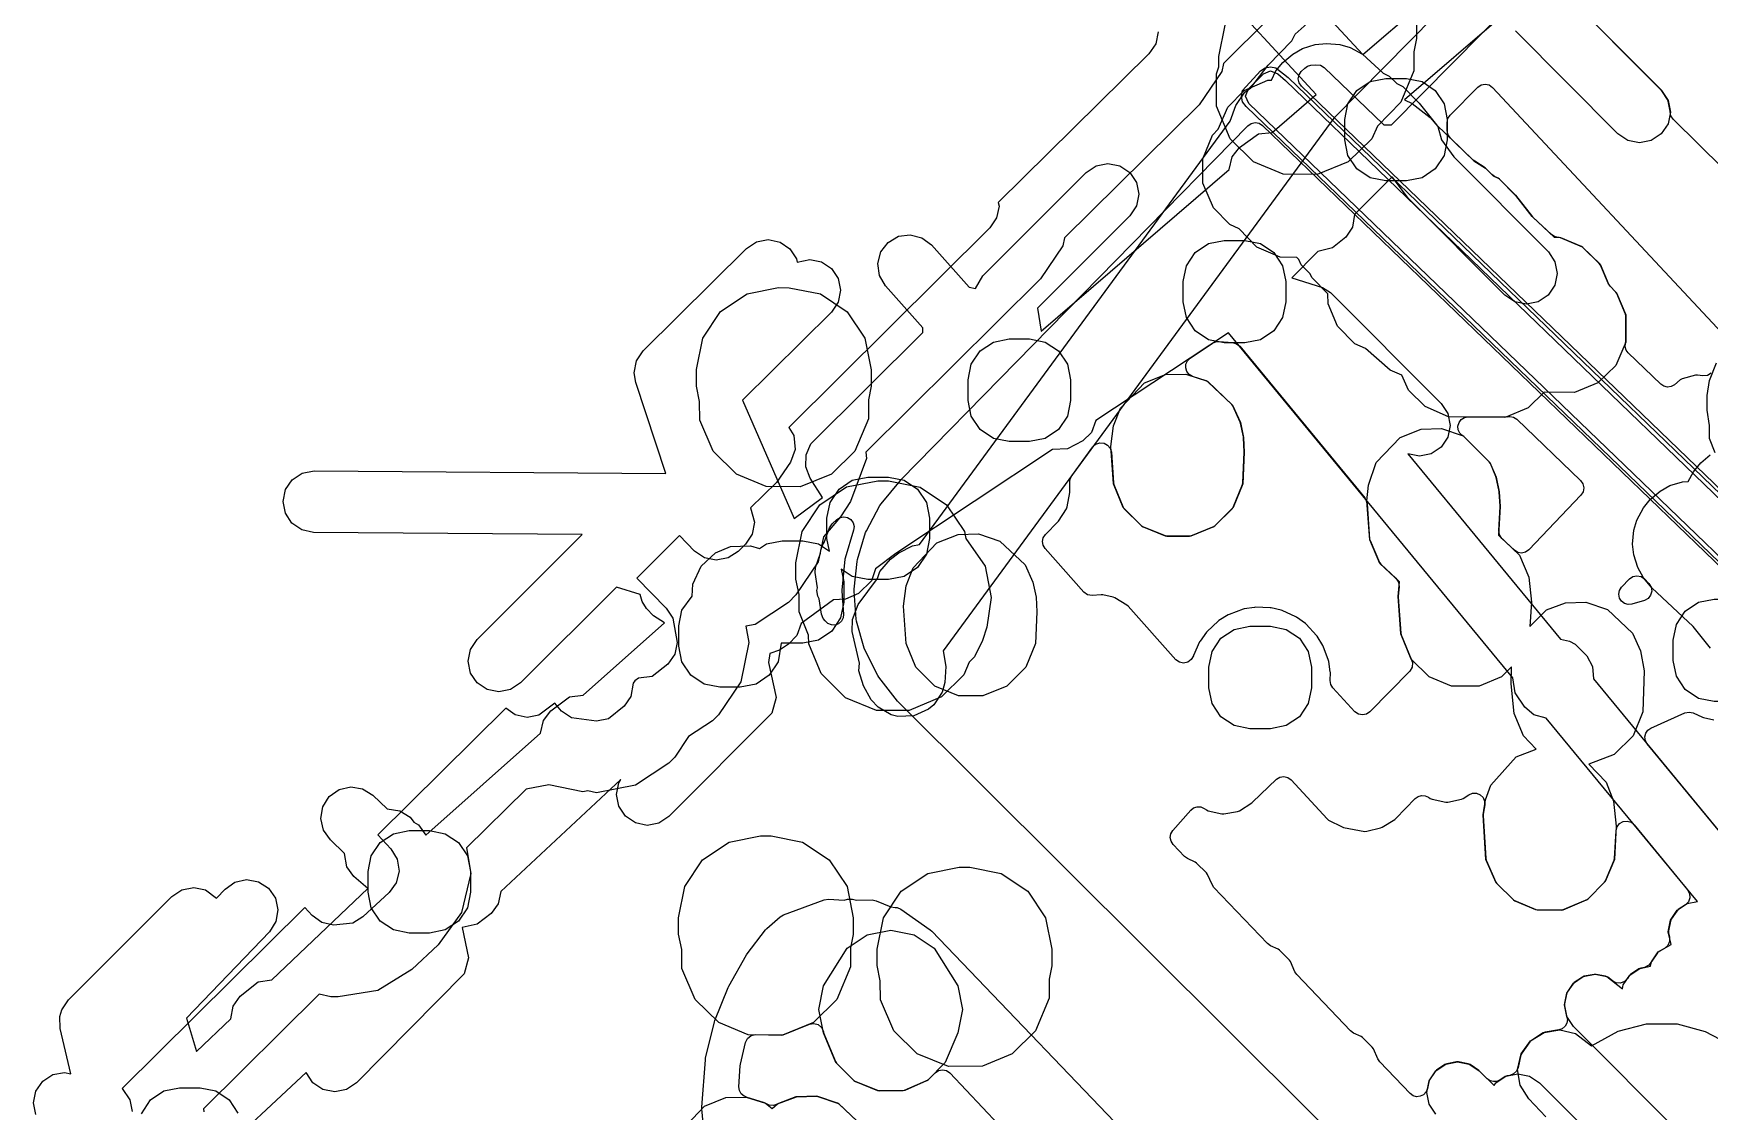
# Model space of a CAD drawing. Header units: metres. Extents: x -2677 to -840, y 169 to 1487.
# Drawn here: x -1735.1 to -1653.4, y 897.2 to 949.8 of the extents above; entities that cross this region are included whole.
import ezdxf

# ---------------------------------------------------------------- set-up
doc = ezdxf.new("R2010")
doc.units = ezdxf.units.M
for name, color, linetype in [('AI_GREENING_ALLOWED_ZONE', 4, 'Continuous'), ('AI_GREENING_EXCLUSIONS', 1, 'Continuous'), ('AI_GREENING_LAWN', 82, 'Continuous')]:
    doc.layers.add(name, color=color, linetype=linetype)

msp = doc.modelspace()

# ---------------------------------------------------------------- linework, layer by layer
at = {"layer": 'AI_GREENING_ALLOWED_ZONE'}
for points in [[(-1652.669, 943.188), (-1655.124, 945.605), (-1655.235, 945.769), (-1655.273, 945.963), (-1655.273, 946), (-1655.367, 946.478), (-1655.404, 946.567), (-1655.687, 946.993), (-1655.718, 947.031), (-1658.871, 950.199)], [(-1653.267, 933.221), (-1653.455, 933.109), (-1653.674, 933.088), (-1653.946, 933.123), (-1654.042, 933.116), (-1654.695, 932.938), (-1654.789, 932.889), (-1655.064, 932.657), (-1655.223, 932.567), (-1655.403, 932.54), (-1655.581, 932.58), (-1655.733, 932.68), (-1657.317, 934.207), (-1657.317, 934.207), (-1657.416, 934.341), (-1657.466, 934.501), (-1657.46, 934.668), (-1657.436, 934.781), (-1657.436, 936.008), (-1657.456, 936.104), (-1657.872, 937.099), (-1657.921, 937.174), (-1658.198, 937.465), (-1658.295, 937.611), (-1658.676, 938.492), (-1658.73, 938.57), (-1659.529, 939.352), (-1659.607, 939.404), (-1660.606, 939.822), (-1660.69, 939.841), (-1660.753, 939.844), (-1660.924, 939.883), (-1661.071, 939.979), (-1661.957, 940.812), (-1662.007, 940.867), (-1662.809, 941.885), (-1662.829, 941.907), (-1663.599, 942.677), (-1663.666, 942.725), (-1663.837, 942.809), (-1663.97, 942.904), (-1664.264, 943.198), (-1664.307, 943.232), (-1664.812, 943.554), (-1664.889, 943.615), (-1665.996, 944.677), (-1666.108, 944.839), (-1666.15, 945.032), (-1666.155, 945.442), (-1666.119, 945.636), (-1666.011, 945.8), (-1664.657, 947.169), (-1664.491, 947.281), (-1664.295, 947.318), (-1664.099, 947.275), (-1663.936, 947.159), (-1652.505, 934.933)], [(-1652.939, 910.942), (-1656.395, 915.133), (-1656.483, 915.293), (-1656.508, 915.474), (-1656.467, 915.652), (-1656.363, 915.803), (-1656.213, 915.907), (-1654.554, 916.648), (-1654.349, 916.692), (-1654.144, 916.647), (-1653.689, 916.441), (-1653.642, 916.426), (-1653.148, 916.311)], [(-1694.667, 896.478), (-1695.816, 897.565), (-1695.907, 897.62), (-1696.864, 897.941), (-1696.949, 897.954), (-1697.858, 897.929), (-1697.939, 897.914), (-1698.789, 897.594), (-1698.84, 897.563), (-1699.031, 897.496), (-1699.232, 897.511), (-1699.335, 897.564), (-1699.339, 897.556), (-1699.462, 897.622), (-1700.366, 897.908), (-1700.363, 897.915), (-1700.463, 897.949), (-1700.605, 898.069), (-1700.693, 898.233), (-1700.716, 898.417), (-1700.65, 899.434), (-1700.638, 899.513), (-1700.396, 900.57), (-1700.297, 900.773), (-1700.119, 900.912), (-1699.898, 900.958), (-1698.646, 900.931), (-1698.547, 900.949), (-1697.272, 901.469), (-1697.057, 901.505), (-1696.847, 901.446), (-1696.682, 901.303), (-1696.593, 901.103), (-1696.585, 901.064), (-1696.571, 901.017), (-1696.006, 899.649), (-1695.952, 899.568), (-1695.106, 898.722), (-1695.023, 898.667), (-1693.955, 898.236), (-1693.859, 898.218), (-1692.693, 898.232), (-1692.598, 898.253), (-1691.541, 898.71), (-1691.462, 898.764), (-1691.14, 899.094), (-1690.975, 899.206), (-1690.779, 899.245), (-1690.583, 899.203), (-1690.419, 899.088), (-1685.634, 894.022)]]:
    msp.add_lwpolyline(points, dxfattribs=at)
for points in [[(-1684.573, 927.906), (-1684.55, 928.067), (-1684.476, 928.213), (-1683.441, 929.623), (-1683.291, 929.758), (-1683.1, 929.823), (-1682.899, 929.807), (-1682.721, 929.713), (-1682.594, 929.557), (-1682.539, 929.362), (-1682.433, 927.865), (-1682.416, 927.79), (-1681.98, 926.708), (-1681.925, 926.626), (-1681.074, 925.775), (-1680.992, 925.72), (-1679.918, 925.287), (-1679.826, 925.269), (-1678.734, 925.269), (-1678.642, 925.287), (-1677.568, 925.72), (-1677.486, 925.775), (-1676.635, 926.626), (-1676.58, 926.708), (-1676.145, 927.788), (-1676.127, 927.868), (-1676.053, 929.358), (-1676.053, 929.384), (-1676.09, 930.068), (-1676.095, 930.107), (-1676.241, 930.782), (-1676.257, 930.831), (-1676.611, 931.619), (-1676.667, 931.697), (-1677.816, 932.784), (-1677.907, 932.839), (-1678.577, 933.064), (-1678.739, 933.154), (-1678.856, 933.296), (-1678.914, 933.472), (-1678.904, 933.657), (-1678.827, 933.825), (-1678.695, 933.954), (-1677.601, 934.68), (-1677.45, 934.748), (-1677.284, 934.762), (-1676.624, 934.708), (-1676.433, 934.653), (-1676.279, 934.528), (-1670.179, 927.132), (-1670.101, 927), (-1670.066, 926.851), (-1669.938, 925.13), (-1669.919, 925.05), (-1669.458, 923.986), (-1669.399, 923.903), (-1668.656, 923.216), (-1668.528, 923.026), (-1668.498, 922.799), (-1668.545, 922.34), (-1668.546, 922.297), (-1668.422, 920.541), (-1668.403, 920.463), (-1667.904, 919.268), (-1667.905, 919.268), (-1667.842, 919.104), (-1667.862, 918.878), (-1667.98, 918.684), (-1669.929, 916.696), (-1670.096, 916.583), (-1670.293, 916.546), (-1670.489, 916.589), (-1670.653, 916.706), (-1671.734, 917.872), (-1671.836, 918.038), (-1671.867, 918.23), (-1671.854, 918.611), (-1671.856, 918.659), (-1671.935, 919.16), (-1671.948, 919.207), (-1672.202, 919.895), (-1672.223, 919.939), (-1672.498, 920.388), (-1672.528, 920.427), (-1673.034, 920.97), (-1673.071, 921.003), (-1673.499, 921.31), (-1673.541, 921.334), (-1674.209, 921.637), (-1674.256, 921.653), (-1674.75, 921.767), (-1674.797, 921.773), (-1675.513, 921.799), (-1675.561, 921.796), (-1676.062, 921.717), (-1676.109, 921.705), (-1676.797, 921.451), (-1676.841, 921.43), (-1677.29, 921.154), (-1677.329, 921.124), (-1677.872, 920.619), (-1677.905, 920.582), (-1678.212, 920.154), (-1678.236, 920.112), (-1678.535, 919.453), (-1678.54, 919.435), (-1678.64, 919.25), (-1678.809, 919.123), (-1679.015, 919.076), (-1679.221, 919.119), (-1679.392, 919.243), (-1681.724, 921.849), (-1681.779, 921.895), (-1682.375, 922.263), (-1682.455, 922.294), (-1682.962, 922.401), (-1683.03, 922.406), (-1683.476, 922.375), (-1683.699, 922.411), (-1683.883, 922.541), (-1685.774, 924.662), (-1685.87, 924.822), (-1685.9, 925.007), (-1685.861, 925.19), (-1685.757, 925.345), (-1685.151, 925.962), (-1685.12, 926.001), (-1684.729, 926.603), (-1684.693, 926.695), (-1684.566, 927.402), (-1684.562, 927.451), (-1684.573, 927.906)], [(-1665.394, 930.161), (-1665.53, 930.285), (-1665.612, 930.45), (-1665.628, 930.634), (-1665.577, 930.811), (-1665.466, 930.957), (-1665.308, 931.053), (-1665.127, 931.086), (-1663.344, 931.072), (-1663.197, 931.101), (-1663.195, 931.092), (-1663.102, 931.111), (-1662.913, 931.076), (-1662.751, 930.971), (-1659.645, 927.979), (-1659.534, 927.819), (-1659.492, 927.63), (-1659.526, 927.438), (-1659.63, 927.274), (-1662.171, 924.6), (-1662.33, 924.488), (-1662.52, 924.445), (-1662.712, 924.477), (-1662.877, 924.581), (-1663.482, 925.153), (-1663.603, 925.332), (-1663.638, 925.544), (-1663.574, 926.701), (-1663.574, 926.729), (-1663.611, 927.412), (-1663.616, 927.451), (-1663.762, 928.128), (-1663.776, 928.173), (-1664.048, 928.816), (-1664.101, 928.895), (-1665.336, 930.125), (-1665.394, 930.161)], [(-1657.138, 921.95), (-1657.323, 921.932), (-1657.502, 921.982), (-1657.651, 922.094), (-1657.748, 922.252), (-1657.78, 922.435), (-1657.744, 922.617), (-1657.644, 922.774), (-1657.255, 923.184), (-1657.089, 923.3), (-1656.892, 923.34), (-1656.694, 923.3), (-1656.529, 923.184), (-1656.31, 922.954), (-1656.204, 922.781), (-1656.174, 922.581), (-1656.227, 922.385), (-1656.353, 922.226), (-1656.531, 922.13), (-1657.138, 921.95)], [(-1679.529, 910.236), (-1679.629, 910.39), (-1679.667, 910.57), (-1679.636, 910.752), (-1679.543, 910.91), (-1678.669, 911.907), (-1678.527, 912.02), (-1678.353, 912.074), (-1678.172, 912.063), (-1678.007, 911.988), (-1677.9, 911.913), (-1677.812, 911.874), (-1677.146, 911.727), (-1677.049, 911.725), (-1676.378, 911.844), (-1676.288, 911.879), (-1675.692, 912.259), (-1675.654, 912.289), (-1674.486, 913.408), (-1674.319, 913.513), (-1674.124, 913.546), (-1673.932, 913.501), (-1673.772, 913.385), (-1672.015, 911.474), (-1671.945, 911.421), (-1671.283, 911.083), (-1671.215, 911.06), (-1670.175, 910.869), (-1670.071, 910.873), (-1669.403, 911.038), (-1669.332, 911.069), (-1668.713, 911.454), (-1668.666, 911.491), (-1667.708, 912.469), (-1667.568, 912.569), (-1667.402, 912.616), (-1667.23, 912.604), (-1667.072, 912.534), (-1666.979, 912.471), (-1666.89, 912.434), (-1666.221, 912.301), (-1666.124, 912.3), (-1665.455, 912.433), (-1665.366, 912.47), (-1665.09, 912.654), (-1664.912, 912.728), (-1664.721, 912.729), (-1664.542, 912.658), (-1664.404, 912.526), (-1664.325, 912.35), (-1664.319, 912.159), (-1664.392, 911.703), (-1664.394, 911.648), (-1664.267, 909.548), (-1664.247, 909.465), (-1663.785, 908.399), (-1663.731, 908.32), (-1662.923, 907.532), (-1662.845, 907.481), (-1661.85, 907.064), (-1661.757, 907.045), (-1660.588, 907.03), (-1660.489, 907.049), (-1659.351, 907.525), (-1659.269, 907.58), (-1658.482, 908.387), (-1658.431, 908.465), (-1658.012, 909.465), (-1657.993, 909.547), (-1657.915, 910.899), (-1657.865, 911.091), (-1657.744, 911.248), (-1657.572, 911.346), (-1657.375, 911.369), (-1657.184, 911.313), (-1657.03, 911.189), (-1654.421, 908.024), (-1654.325, 907.84), (-1654.312, 907.633), (-1654.384, 907.439), (-1654.529, 907.291), (-1654.885, 907.053), (-1654.953, 906.984), (-1655.223, 906.58), (-1655.26, 906.49), (-1655.354, 906.017), (-1655.353, 905.913), (-1655.306, 905.712), (-1655.303, 905.498), (-1655.39, 905.303), (-1655.55, 905.161), (-1655.81, 905.017), (-1655.896, 904.938), (-1656.161, 904.542), (-1656.164, 904.533), (-1656.309, 904.338), (-1656.529, 904.234), (-1656.709, 904.198), (-1656.799, 904.161), (-1657.203, 903.891), (-1657.272, 903.822), (-1657.361, 903.689), (-1657.507, 903.545), (-1657.698, 903.473), (-1657.903, 903.483), (-1658.086, 903.574), (-1658.317, 903.755), (-1658.421, 903.803), (-1658.889, 903.896), (-1658.985, 903.896), (-1659.463, 903.801), (-1659.552, 903.764), (-1659.957, 903.494), (-1660.025, 903.425), (-1660.295, 903.021), (-1660.332, 902.931), (-1660.427, 902.454), (-1660.427, 902.357), (-1660.332, 901.88), (-1660.328, 901.869), (-1660.29, 901.694), (-1660.316, 901.517), (-1660.403, 901.361), (-1660.539, 901.245), (-1660.707, 901.185), (-1661.378, 901.073), (-1661.468, 901.039), (-1662.046, 900.677), (-1662.117, 900.611), (-1662.513, 900.056), (-1662.553, 899.968), (-1662.696, 899.35), (-1662.775, 899.174), (-1662.915, 899.041), (-1663.094, 898.97), (-1663.234, 898.945), (-1663.328, 898.907), (-1663.572, 898.745), (-1663.728, 898.675), (-1663.899, 898.663), (-1664.063, 898.708), (-1664.203, 898.807), (-1664.574, 899.178), (-1664.612, 899.209), (-1665.037, 899.493), (-1665.126, 899.53), (-1665.604, 899.625), (-1665.7, 899.625), (-1666.178, 899.53), (-1666.267, 899.493), (-1666.672, 899.222), (-1666.74, 899.154), (-1667.011, 898.749), (-1667.047, 898.66), (-1667.113, 898.329), (-1667.18, 898.161), (-1667.303, 898.027), (-1667.465, 897.946), (-1667.645, 897.928), (-1667.82, 897.975), (-1667.966, 898.082), (-1669.44, 899.631), (-1669.534, 899.77), (-1669.757, 900.265), (-1669.807, 900.338), (-1670.284, 900.815), (-1670.356, 900.865), (-1670.726, 901.034), (-1670.879, 901.144), (-1673.487, 903.885), (-1673.581, 904.024), (-1673.804, 904.519), (-1673.854, 904.592), (-1674.331, 905.069), (-1674.403, 905.119), (-1674.773, 905.288), (-1674.926, 905.398), (-1677.534, 908.139), (-1677.628, 908.278), (-1677.851, 908.773), (-1677.901, 908.846), (-1678.378, 909.323), (-1678.45, 909.373), (-1678.82, 909.542), (-1678.973, 909.652), (-1679.529, 910.236)]]:
    msp.add_lwpolyline(points, close=True, dxfattribs=at)
at = {"layer": 'AI_GREENING_EXCLUSIONS'}
for points in [[(-1654.455, 963.112), (-1671.678, 945.652), (-1690.744, 919.672), (-1690.617, 918.908), (-1690.658, 918.128), (-1690.794, 917.663), (-1691.209, 917.046), (-1691.465, 916.827), (-1692.176, 916.505), (-1692.956, 916.478), (-1693.281, 916.56), (-1693.927, 916.928), (-1694.256, 917.285), (-1694.639, 917.962), (-1694.866, 918.708), (-1694.831, 919.071), (-1695.184, 920.618), (-1695.176, 921.21), (-1694.901, 921.94), (-1693.949, 923.206), (-1693.834, 923.55), (-1693.321, 924.139), (-1692.911, 924.457), (-1692.249, 924.794), (-1691.903, 924.854), (-1676.743, 945.51), (-1676.462, 946.276), (-1676.031, 946.927), (-1675.729, 947.13), (-1674.883, 948.241), (-1673.732, 949.427), (-1673.573, 949.753), (-1672.989, 950.27)], [(-1654.455, 963.112), (-1671.678, 945.652), (-1690.744, 919.672), (-1690.617, 918.908), (-1690.658, 918.128), (-1690.794, 917.663), (-1691.209, 917.046), (-1691.465, 916.827), (-1692.176, 916.505), (-1692.956, 916.478), (-1693.281, 916.56), (-1693.927, 916.928), (-1694.256, 917.285), (-1694.639, 917.962), (-1694.866, 918.708), (-1694.831, 919.071), (-1695.184, 920.618), (-1695.176, 921.21), (-1694.901, 921.94), (-1693.949, 923.206), (-1693.834, 923.55), (-1693.321, 924.139), (-1692.911, 924.457), (-1692.249, 924.794), (-1691.903, 924.854), (-1676.743, 945.51), (-1676.462, 946.276), (-1676.031, 946.927), (-1675.729, 947.13), (-1674.883, 948.241), (-1673.732, 949.427), (-1673.573, 949.753), (-1672.989, 950.27)], [(-1673.88, 952.669), (-1670.271, 948.759), (-1664.646, 953.59)], [(-1660.494, 951.829), (-1655.701, 947.013), (-1655.376, 946.526), (-1655.264, 945.952), (-1655.379, 945.378), (-1655.705, 944.892), (-1656.193, 944.568), (-1656.767, 944.455), (-1657.341, 944.571), (-1657.827, 944.897), (-1662.826, 949.92)], [(-1735.025, 897.055), (-1735.133, 897.63), (-1735.014, 898.203), (-1734.684, 898.686), (-1734.194, 899.007), (-1733.619, 899.116), (-1733.311, 899.051), (-1733.825, 901.249), (-1733.844, 901.834), (-1733.75, 902.165), (-1733.425, 902.651), (-1728.378, 907.698), (-1727.892, 908.023), (-1727.318, 908.137), (-1726.744, 908.023), (-1726.204, 907.618), (-1725.786, 908.053), (-1725.306, 908.388), (-1724.734, 908.514), (-1724.158, 908.411), (-1723.665, 908.096), (-1723.33, 907.616), (-1723.204, 907.044), (-1723.307, 906.468), (-1723.622, 905.975), (-1727.664, 901.765), (-1727.186, 900.129), (-1725.511, 901.723), (-1725.392, 902.347), (-1725.055, 902.825), (-1724.167, 903.535), (-1723.502, 903.635), (-1718.825, 908.085), (-1719.501, 908.669), (-1719.839, 909.146), (-1719.956, 909.796), (-1720.645, 910.449), (-1720.983, 910.927), (-1721.113, 911.497), (-1721.015, 912.074), (-1720.703, 912.57), (-1720.225, 912.908), (-1719.655, 913.038), (-1719.078, 912.939), (-1718.583, 912.628), (-1717.882, 911.965), (-1717.253, 911.878), (-1716.758, 911.567), (-1716.581, 911.317), (-1716.354, 911.184), (-1715.995, 910.692), (-1710.393, 915.665), (-1710.252, 916.285), (-1709.899, 916.751), (-1708.987, 917.43), (-1708.319, 917.506), (-1704.338, 921.04), (-1704.889, 921.381), (-1705.229, 921.741), (-1705.439, 922.086), (-1705.532, 922.418), (-1706.692, 922.781), (-1711.367, 918.107), (-1711.853, 917.782), (-1712.427, 917.668), (-1713.001, 917.782), (-1713.488, 918.107), (-1713.813, 918.594), (-1713.927, 919.168), (-1713.813, 919.742), (-1713.488, 920.228), (-1708.361, 925.355), (-1721.467, 925.453), (-1722.04, 925.572), (-1722.524, 925.901), (-1722.846, 926.39), (-1722.956, 926.965), (-1722.837, 927.538), (-1722.509, 928.022), (-1722.019, 928.343), (-1721.445, 928.453), (-1704.283, 928.325), (-1705.75, 932.766), (-1705.825, 933.243), (-1705.709, 933.816), (-1705.381, 934.302), (-1700.343, 939.296), (-1699.855, 939.619), (-1699.281, 939.731), (-1698.707, 939.614), (-1698.222, 939.287), (-1697.899, 938.799), (-1697.866, 938.628), (-1697.251, 938.766), (-1696.678, 938.65), (-1696.193, 938.322), (-1695.87, 937.834), (-1695.758, 937.26), (-1695.875, 936.686), (-1696.202, 936.201), (-1700.536, 931.905), (-1698.024, 926.132), (-1696.642, 927.153), (-1697.24, 928.098), (-1697.451, 928.645), (-1697.436, 929.23), (-1697.199, 929.765), (-1691.739, 935.209), (-1691.738, 935.428), (-1693.56, 937.481), (-1693.856, 937.986), (-1693.936, 938.566), (-1693.788, 939.132), (-1693.435, 939.598), (-1692.929, 939.894), (-1692.35, 939.974), (-1691.783, 939.826), (-1691.317, 939.473), (-1689.485, 937.409), (-1689.167, 937.347), (-1688.812, 937.963), (-1683.766, 943.01), (-1683.279, 943.335), (-1682.705, 943.449), (-1682.131, 943.335), (-1681.645, 943.01), (-1681.32, 942.523), (-1681.205, 941.949), (-1681.32, 941.375), (-1681.645, 940.888), (-1686.15, 936.383), (-1685.973, 935.274), (-1676.799, 943.153), (-1676.648, 943.77), (-1676.287, 944.23), (-1675.364, 944.894), (-1674.695, 944.96), (-1672.548, 946.804), (-1676.1, 950.651)], [(-1674.861, 950.523), (-1677.07, 948.329), (-1677.152, 947.929), (-1678.248, 946.311), (-1684.833, 939.814), (-1684.912, 939.43), (-1686, 937.819), (-1694.526, 929.367), (-1694.496, 929.059), (-1695.272, 926.955), (-1695.756, 926.216), (-1696.589, 925.237), (-1696.839, 924.013), (-1697.93, 922.399), (-1698.293, 922.04), (-1699.915, 920.967), (-1700.374, 920.878), (-1700.232, 920.075), (-1700.621, 918.163), (-1701.711, 916.546), (-1701.996, 916.264), (-1703.166, 915.49), (-1703.844, 914.484), (-1704.128, 914.202), (-1705.755, 913.125), (-1707.67, 912.753), (-1708.09, 912.839), (-1708.337, 912.792), (-1709.982, 913.133), (-1711.102, 912.936), (-1714.002, 910.061), (-1713.799, 908.809), (-1714.249, 906.911), (-1715.391, 905.329), (-1716.678, 904.132), (-1718.338, 903.107), (-1720.264, 902.796), (-1720.618, 902.798), (-1721.192, 902.934), (-1726.843, 897.331), (-1726.815, 897.185)], [(-1667.657, 950.356), (-1667.657, 949.55), (-1667.788, 948.891), (-1667.788, 947.966), (-1668.408, 946.444), (-1669.562, 945.264), (-1669.834, 944.651), (-1670.978, 943.528), (-1672.5, 942.908), (-1674.161, 942.924), (-1675.606, 943.528), (-1676.75, 944.651), (-1677.413, 946.237), (-1677.413, 947.821), (-1677.289, 948.157), (-1677.289, 948.67), (-1676.985, 950.201)], [(-1663.309, 950.784), (-1668.235, 946.554), (-1667.865, 946.376), (-1666.983, 945.691), (-1666.604, 945.245), (-1666.432, 944.602), (-1665.832, 943.778), (-1661.218, 939.143), (-1660.894, 938.656), (-1660.782, 938.082), (-1660.897, 937.508), (-1661.223, 937.022), (-1661.711, 936.698), (-1662.285, 936.585), (-1662.859, 936.701), (-1663.345, 937.027), (-1668.039, 941.743), (-1668.832, 942.802), (-1670.67, 940.955), (-1670.776, 940.347), (-1671.1, 939.859), (-1671.757, 939.325), (-1672.469, 939.147), (-1673.732, 937.877), (-1672.236, 937.396), (-1671.847, 937.159), (-1666.44, 931.736), (-1666.116, 931.249), (-1666.004, 930.674), (-1666.119, 930.101), (-1666.445, 929.615), (-1666.933, 929.291), (-1667.507, 929.178), (-1668.072, 929.291), (-1660.617, 920.252), (-1660.192, 920.152), (-1659.903, 919.993), (-1659.343, 919.432), (-1659.066, 918.917), (-1659.014, 918.309), (-1644.921, 901.221)], [(-1680.26, 949.862), (-1680.378, 949.288), (-1680.706, 948.802), (-1688.056, 941.55), (-1688.02, 941.359), (-1688.138, 940.788), (-1688.464, 940.305), (-1698.28, 930.574), (-1698.033, 930.173), (-1697.967, 929.503), (-1698.2, 928.872), (-1698.887, 927.885), (-1700.145, 926.648), (-1699.948, 925.944), (-1700.065, 925.37), (-1700.393, 924.886), (-1700.754, 924.528), (-1701.241, 924.207), (-1701.817, 924.095), (-1702.391, 924.212), (-1702.874, 924.539), (-1703.606, 925.295), (-1705.7, 923.218), (-1704.264, 921.758), (-1703.943, 921.269), (-1703.732, 920.09), (-1703.848, 919.517), (-1704.176, 919.032), (-1704.948, 918.427), (-1705.618, 918.335), (-1705.792, 918.22), (-1705.877, 918.095), (-1705.981, 917.455), (-1706.308, 916.97), (-1707.08, 916.365), (-1707.655, 916.253), (-1708.881, 916.41), (-1709.365, 916.74), (-1709.696, 917.12), (-1710.476, 916.531), (-1711.053, 916.43), (-1711.624, 916.557), (-1712.091, 916.884), (-1718.334, 910.695), (-1717.698, 910.012), (-1717.39, 909.514), (-1717.297, 908.936), (-1717.432, 908.366), (-1717.774, 907.892), (-1719.061, 906.694), (-1719.56, 906.387), (-1720.491, 906.295), (-1721.061, 906.43), (-1721.535, 906.773), (-1721.898, 907.162), (-1730.812, 898.326), (-1730.427, 897.775), (-1730.315, 897.2)], [(-1631.096, 903.033), (-1675.968, 946.219), (-1676.134, 946.447), (-1676.197, 946.722), (-1676.146, 946.999), (-1675.26, 947.96), (-1675.036, 948.109), (-1674.772, 948.163), (-1674.507, 948.114), (-1673.909, 947.638), (-1628.96, 904.33)], [(-1654.746, 896.094), (-1659.998, 901.345), (-1660.323, 901.832), (-1660.437, 902.406), (-1660.323, 902.98), (-1659.998, 903.466), (-1659.511, 903.792), (-1658.937, 903.906), (-1658.363, 903.792), (-1657.606, 903.196), (-1657.57, 903.377), (-1657.244, 903.863), (-1656.758, 904.188), (-1656.229, 904.293), (-1656.188, 904.501), (-1655.863, 904.988), (-1655.22, 905.344), (-1655.365, 905.965), (-1655.251, 906.539), (-1654.926, 907.025), (-1654.439, 907.351), (-1653.946, 907.449), (-1661.323, 916.393), (-1661.918, 916.558), (-1662.371, 916.929), (-1662.838, 917.635), (-1662.946, 918.361), (-1676.828, 935.193), (-1683.291, 930.903), (-1683.517, 930.329), (-1683.932, 929.916), (-1684.682, 929.524), (-1685.416, 929.492), (-1693.053, 924.422), (-1694.05, 923.682), (-1694.245, 923.097), (-1694.886, 922.478), (-1695.512, 922.19), (-1696.097, 922.161), (-1697.675, 921.007), (-1697.885, 920.426), (-1698.289, 920.002), (-1698.733, 919.709), (-1699.211, 919.545), (-1699.275, 919.111), (-1698.895, 917.407), (-1699.108, 916.643), (-1704.131, 911.598), (-1704.619, 911.275), (-1705.193, 911.163), (-1705.767, 911.28), (-1706.252, 911.607), (-1706.575, 912.095), (-1706.687, 912.67), (-1706.57, 913.243), (-1706.469, 913.393), (-1712.334, 907.935), (-1712.463, 907.332), (-1712.805, 906.857), (-1713.482, 906.349), (-1714.219, 906.18), (-1713.902, 904.7), (-1714.119, 903.922), (-1719.377, 898.603), (-1719.864, 898.278), (-1720.438, 898.164), (-1721.012, 898.278), (-1721.498, 898.603), (-1721.826, 899.101), (-1726.435, 894.812)], [(-1653.083, 929.337), (-1653.359, 930.037), (-1653.359, 930.666), (-1653.475, 931.409), (-1653.474, 932.127), (-1653.357, 932.854), (-1653.018, 933.729)], [(-1653.308, 919.799), (-1654.144, 920.866), (-1656.173, 922.756), (-1656.582, 923.241), (-1656.853, 923.733), (-1656.853, 923.733), (-1657.047, 924.353), (-1657.106, 924.886), (-1657.044, 925.555), (-1656.896, 926.056), (-1656.582, 926.652), (-1656.257, 927.054), (-1655.759, 927.47), (-1655.283, 927.732), (-1654.676, 927.924), (-1654.391, 927.927), (-1654.142, 928.411), (-1653.785, 928.849), (-1653.323, 929.234)], [(-1661.343, 896.938), (-1662.176, 897.824), (-1662.589, 898.486), (-1662.717, 899.256), (-1662.542, 900.016), (-1662.088, 900.651), (-1662.088, 900.651), (-1661.426, 901.065), (-1660.656, 901.193), (-1659.896, 901.017), (-1659.114, 900.408), (-1657.808, 901.128), (-1656.435, 901.479), (-1654.937, 901.475), (-1653.567, 901.116), (-1652.476, 900.538)], [(-1666.713, 897.074), (-1667.038, 897.56), (-1667.152, 898.134), (-1667.038, 898.708), (-1666.713, 899.195), (-1666.226, 899.52), (-1665.652, 899.634), (-1665.078, 899.52), (-1664.591, 899.195), (-1663.866, 898.47), (-1663.772, 898.611), (-1663.285, 898.936), (-1662.711, 899.05), (-1662.137, 898.936), (-1661.651, 898.611), (-1657.291, 894.252)], [(-1729.859, 897.095), (-1729.418, 897.78), (-1728.769, 898.214), (-1728.004, 898.366), (-1727.004, 898.366), (-1726.239, 898.214), (-1725.59, 897.78), (-1725.156, 897.131)], [(-1703.55, 896.252), (-1702.39, 897.474), (-1701.36, 897.881), (-1700.366, 897.908), (-1699.417, 897.608), (-1699.095, 897.347), (-1698.831, 897.578), (-1697.9, 897.928), (-1696.906, 897.955), (-1695.856, 897.603), (-1694.632, 896.444)]]:
    msp.add_lwpolyline(points, dxfattribs=at)
for points in [[(-1673.689, 948.782), (-1673.206, 949.049), (-1672.592, 949.244), (-1672.045, 949.305), (-1671.389, 949.247), (-1670.881, 949.099), (-1670.278, 948.782), (-1669.276, 947.851), (-1668.979, 947.713), (-1668.606, 947.34), (-1668.323, 947.202), (-1667.513, 946.391), (-1666.679, 945.333), (-1664.853, 943.581), (-1664.284, 943.218), (-1663.911, 942.845), (-1663.628, 942.707), (-1662.818, 941.896), (-1661.984, 940.838), (-1660.937, 939.853), (-1660.646, 939.839), (-1659.563, 939.385), (-1658.695, 938.536), (-1658.259, 937.53), (-1657.89, 937.141), (-1657.436, 936.058), (-1657.436, 934.73), (-1657.928, 933.59), (-1658.796, 932.741), (-1659.949, 932.273), (-1661.421, 932.295), (-1662.21, 931.525), (-1663.293, 931.071), (-1666.089, 931.093), (-1667.229, 931.585), (-1668.04, 932.396), (-1668.36, 933.125), (-1668.939, 933.368), (-1670.14, 934.421), (-1670.655, 934.651), (-1671.504, 935.519), (-1671.958, 936.602), (-1671.972, 937.091), (-1672.745, 937.864), (-1672.859, 938.088), (-1673.274, 938.502), (-1673.4, 938.77), (-1673.495, 938.855), (-1674.301, 938.869), (-1675.441, 939.361), (-1676.305, 940.264), (-1676.753, 940.466), (-1677.564, 941.277), (-1678.07, 942.487), (-1678.07, 943.675), (-1677.602, 944.828), (-1677.33, 945.119), (-1676.863, 946.201), (-1676.052, 947.012), (-1674.912, 947.504), (-1674.721, 947.518), (-1674.507, 947.959), (-1674.178, 948.37), (-1673.689, 948.782)], [(-1628.28, 902.773), (-1630.323, 902.405), (-1630.692, 902.482), (-1630.901, 902.795), (-1630.864, 903.087), (-1675.834, 946.367), (-1675.997, 946.726), (-1675.85, 947.092), (-1675.119, 947.818), (-1674.77, 947.963), (-1674.42, 947.824), (-1674.048, 947.494), (-1629.095, 904.182), (-1628.713, 903.901), (-1628.074, 903.669), (-1627.875, 903.346), (-1627.96, 902.977), (-1628.28, 902.773)], [(-1666.733, 943.182), (-1667.382, 942.748), (-1668.147, 942.596), (-1669.147, 942.596), (-1669.912, 942.748), (-1670.561, 943.182), (-1670.995, 943.831), (-1671.147, 944.596), (-1671.147, 945.596), (-1670.995, 946.361), (-1670.561, 947.01), (-1669.912, 947.444), (-1669.147, 947.596), (-1668.147, 947.596), (-1667.382, 947.444), (-1666.733, 947.01), (-1666.299, 946.361), (-1666.147, 945.596), (-1666.147, 944.596), (-1666.299, 943.831), (-1666.733, 943.182)], [(-1674.617, 935.277), (-1675.266, 934.843), (-1676.031, 934.691), (-1677.031, 934.691), (-1677.796, 934.843), (-1678.445, 935.277), (-1678.879, 935.926), (-1679.031, 936.691), (-1679.031, 937.691), (-1678.879, 938.456), (-1678.445, 939.105), (-1677.796, 939.539), (-1677.031, 939.691), (-1676.031, 939.691), (-1675.266, 939.539), (-1674.617, 939.105), (-1674.183, 938.456), (-1674.031, 937.691), (-1674.031, 936.691), (-1674.183, 935.926), (-1674.617, 935.277)], [(-1696.727, 937.085), (-1695.43, 936.217), (-1694.562, 934.92), (-1694.258, 933.389), (-1694.258, 932.583), (-1694.389, 931.924), (-1694.389, 930.999), (-1695.052, 929.413), (-1696.196, 928.29), (-1697.718, 927.67), (-1699.379, 927.686), (-1700.824, 928.29), (-1701.968, 929.413), (-1702.615, 930.922), (-1702.631, 931.842), (-1702.78, 932.592), (-1702.78, 933.394), (-1702.476, 934.925), (-1701.608, 936.222), (-1700.311, 937.09), (-1698.78, 937.394), (-1698.258, 937.389), (-1696.727, 937.085)], [(-1685.118, 930.473), (-1685.767, 930.039), (-1686.532, 929.887), (-1687.532, 929.887), (-1688.297, 930.039), (-1688.946, 930.473), (-1689.38, 931.122), (-1689.532, 931.887), (-1689.532, 932.887), (-1689.38, 933.652), (-1688.946, 934.301), (-1688.297, 934.735), (-1687.532, 934.887), (-1686.532, 934.887), (-1685.767, 934.735), (-1685.118, 934.301), (-1684.684, 933.652), (-1684.532, 932.887), (-1684.532, 931.887), (-1684.684, 931.122), (-1685.118, 930.473)], [(-1676.246, 930.807), (-1676.091, 930.088), (-1676.052, 929.371), (-1676.129, 927.826), (-1676.599, 926.661), (-1677.521, 925.739), (-1678.686, 925.269), (-1679.874, 925.269), (-1681.039, 925.739), (-1681.961, 926.661), (-1682.431, 927.826), (-1682.559, 929.645), (-1682.429, 930.643), (-1682.09, 931.518), (-1680.93, 932.74), (-1679.9, 933.147), (-1678.906, 933.174), (-1677.856, 932.822), (-1676.632, 931.663), (-1676.246, 930.807)], [(-1667.421, 930.491), (-1666.427, 930.518), (-1665.377, 930.166), (-1664.067, 928.861), (-1663.767, 928.151), (-1663.612, 927.432), (-1663.573, 926.715), (-1663.65, 925.313), (-1662.62, 924.337), (-1662.173, 923.262), (-1662.04, 922.045), (-1662.117, 920.866), (-1661.308, 921.671), (-1660.377, 922.021), (-1659.383, 922.048), (-1658.333, 921.696), (-1657.109, 920.537), (-1656.723, 919.681), (-1656.541, 918.692), (-1656.606, 916.7), (-1657.076, 915.535), (-1657.998, 914.613), (-1659.242, 914.143), (-1658.396, 913.277), (-1658.035, 912.348), (-1657.902, 911.131), (-1657.996, 909.505), (-1658.449, 908.421), (-1659.304, 907.544), (-1660.536, 907.029), (-1661.805, 907.046), (-1662.889, 907.499), (-1663.766, 908.354), (-1664.264, 909.505), (-1664.396, 911.676), (-1664.279, 912.403), (-1664.018, 913.127), (-1662.78, 914.5), (-1661.809, 914.885), (-1662.438, 915.535), (-1662.891, 916.619), (-1663.024, 918.072), (-1663.01, 918.891), (-1663.509, 918.413), (-1664.593, 917.96), (-1665.943, 917.96), (-1667.027, 918.413), (-1667.904, 919.268), (-1668.419, 920.5), (-1668.547, 922.319), (-1668.473, 923.047), (-1669.437, 923.938), (-1669.935, 925.089), (-1670.08, 926.989), (-1670, 927.764), (-1669.611, 928.862), (-1668.451, 930.084), (-1667.421, 930.491)], [(-1698.598, 925.044), (-1697.598, 925.044), (-1696.833, 924.892), (-1696.293, 924.531), (-1696.416, 925.15), (-1696.416, 926.15), (-1696.264, 926.915), (-1695.83, 927.564), (-1695.181, 927.998), (-1694.416, 928.15), (-1693.416, 928.15), (-1692.651, 927.998), (-1692.002, 927.564), (-1691.568, 926.915), (-1691.416, 926.15), (-1691.416, 925.15), (-1691.568, 924.385), (-1692.002, 923.736), (-1692.651, 923.302), (-1693.416, 923.15), (-1694.416, 923.15), (-1695.181, 923.302), (-1695.721, 923.663), (-1695.598, 923.044), (-1695.598, 922.044), (-1695.75, 921.279), (-1696.184, 920.63), (-1696.833, 920.196), (-1697.598, 920.044), (-1698.645, 920.053), (-1698.797, 919.132), (-1699.231, 918.483), (-1699.88, 918.049), (-1700.645, 917.897), (-1701.645, 917.897), (-1702.41, 918.049), (-1703.059, 918.483), (-1703.493, 919.132), (-1703.645, 919.897), (-1703.645, 920.897), (-1703.493, 921.662), (-1703, 922.35), (-1702.961, 922.928), (-1702.552, 923.81), (-1701.853, 924.457), (-1701.13, 924.759), (-1700.144, 924.798), (-1699.711, 924.659), (-1699.363, 924.892), (-1698.598, 925.044)], [(-1695.461, 927.669), (-1693.93, 927.973), (-1693.408, 927.968), (-1691.877, 927.664), (-1690.58, 926.796), (-1689.712, 925.499), (-1689.644, 925.153), (-1688.701, 923.805), (-1688.397, 922.274), (-1688.618, 920.833), (-1688.83, 920.178), (-1689.223, 919.388), (-1689.472, 919.121), (-1689.744, 918.508), (-1690.824, 917.428), (-1692.41, 916.765), (-1693.994, 916.765), (-1695.516, 917.385), (-1696.703, 918.572), (-1697.307, 920.017), (-1697.323, 920.443), (-1697.781, 921.578), (-1697.781, 922.421), (-1697.93, 923.171), (-1697.93, 923.973), (-1697.626, 925.504), (-1696.758, 926.801), (-1695.461, 927.669)], [(-1686.366, 923.017), (-1686.211, 922.298), (-1686.172, 921.581), (-1686.249, 920.036), (-1686.719, 918.871), (-1687.641, 917.949), (-1688.806, 917.479), (-1689.994, 917.479), (-1691.159, 917.949), (-1692.081, 918.871), (-1692.551, 920.036), (-1692.679, 921.855), (-1692.549, 922.853), (-1692.21, 923.728), (-1691.05, 924.95), (-1690.02, 925.357), (-1689.026, 925.384), (-1687.976, 925.032), (-1686.752, 923.873), (-1686.366, 923.017)], [(-1651.356, 917.355), (-1652.121, 917.203), (-1653.121, 917.203), (-1653.887, 917.355), (-1654.536, 917.789), (-1654.969, 918.437), (-1655.121, 919.203), (-1655.121, 920.203), (-1654.969, 920.968), (-1654.536, 921.617), (-1653.887, 922.051), (-1653.121, 922.203), (-1652.121, 922.203), (-1651.356, 922.051), (-1650.707, 921.617), (-1650.274, 920.968), (-1650.121, 920.203), (-1650.121, 919.203), (-1650.274, 918.437), (-1650.707, 917.789), (-1651.356, 917.355)], [(-1674.013, 916.029), (-1674.778, 915.876), (-1675.778, 915.876), (-1676.544, 916.029), (-1677.192, 916.462), (-1677.626, 917.111), (-1677.778, 917.876), (-1677.778, 918.876), (-1677.626, 919.642), (-1677.192, 920.291), (-1676.544, 920.724), (-1675.778, 920.876), (-1674.778, 920.876), (-1674.013, 920.724), (-1673.364, 920.291), (-1672.93, 919.642), (-1672.778, 918.876), (-1672.778, 917.876), (-1672.93, 917.111), (-1673.364, 916.462), (-1674.013, 916.029)], [(-1714.394, 906.494), (-1715.042, 906.061), (-1715.808, 905.909), (-1716.808, 905.909), (-1717.573, 906.061), (-1718.222, 906.494), (-1718.656, 907.143), (-1718.808, 907.909), (-1718.808, 908.909), (-1718.656, 909.674), (-1718.222, 910.323), (-1717.573, 910.756), (-1716.808, 910.909), (-1715.808, 910.909), (-1715.042, 910.756), (-1714.394, 910.323), (-1713.96, 909.674), (-1713.808, 908.909), (-1713.808, 907.909), (-1713.96, 907.143), (-1714.394, 906.494)], [(-1699.134, 910.649), (-1697.603, 910.345), (-1696.306, 909.477), (-1695.438, 908.18), (-1695.134, 906.649), (-1695.134, 905.843), (-1695.265, 905.184), (-1695.265, 904.259), (-1695.928, 902.673), (-1697.072, 901.55), (-1698.594, 900.93), (-1700.255, 900.946), (-1701.7, 901.55), (-1702.844, 902.673), (-1703.491, 904.182), (-1703.507, 905.102), (-1703.656, 905.852), (-1703.656, 906.654), (-1703.352, 908.185), (-1702.484, 909.482), (-1701.187, 910.35), (-1699.656, 910.654), (-1699.134, 910.649)], [(-1689.447, 909.119), (-1687.916, 908.815), (-1686.619, 907.947), (-1685.751, 906.65), (-1685.447, 905.119), (-1685.447, 904.313), (-1685.578, 903.654), (-1685.578, 902.729), (-1686.241, 901.143), (-1687.385, 900.02), (-1688.83, 899.416), (-1690.491, 899.4), (-1692.013, 900.02), (-1693.157, 901.143), (-1693.804, 902.652), (-1693.82, 903.572), (-1693.969, 904.322), (-1693.969, 905.124), (-1693.665, 906.655), (-1692.797, 907.952), (-1691.5, 908.82), (-1689.969, 909.124), (-1689.447, 909.119)], [(-1689.809, 902.188), (-1690.037, 901.04), (-1690.643, 899.603), (-1691.496, 898.729), (-1692.643, 898.233), (-1693.909, 898.217), (-1695.07, 898.686), (-1695.987, 899.603), (-1696.581, 901.04), (-1696.809, 902.188), (-1696.581, 903.336), (-1695.429, 905.173), (-1694.456, 905.824), (-1693.308, 906.052), (-1692.16, 905.824), (-1691.187, 905.173), (-1690.037, 903.336), (-1689.809, 902.188)]]:
    msp.add_lwpolyline(points, close=True, dxfattribs=at)
at = {"layer": 'AI_GREENING_LAWN'}
for points in [[(-1628.61, 904.24), (-1673.268, 947.216), (-1673.381, 947.379), (-1673.422, 947.573), (-1673.384, 947.768), (-1673.273, 947.932), (-1673.106, 948.097), (-1672.969, 948.193), (-1672.808, 948.238), (-1672.558, 948.265), (-1672.343, 948.241), (-1672.158, 948.128), (-1669.285, 945.361), (-1669.246, 945.336), (-1669.201, 945.327), (-1668.918, 945.329), (-1668.873, 945.338), (-1668.835, 945.364), (-1651.286, 963.111)], [(-1660.59, 884.987), (-1692.936, 917.182), (-1692.977, 917.228), (-1693.883, 918.386), (-1693.936, 918.47), (-1694.564, 919.717), (-1694.599, 919.807), (-1694.599, 919.807), (-1694.968, 921.13), (-1694.985, 921.224), (-1695.097, 922.584), (-1695.096, 922.678), (-1694.95, 924.035), (-1694.931, 924.128), (-1694.529, 925.442), (-1694.492, 925.531), (-1693.834, 926.762), (-1693.779, 926.844), (-1692.835, 927.991), (-1692.806, 928.023), (-1675.875, 945.29), (-1675.715, 945.4), (-1675.525, 945.44), (-1675.335, 945.405), (-1675.171, 945.3), (-1631.967, 903.669)], [(-1702.301, 894.957), (-1702.525, 897.338), (-1702.526, 897.423), (-1702.352, 899.731), (-1702.339, 899.812), (-1701.907, 901.577), (-1701.885, 901.644), (-1701.24, 903.257), (-1701.211, 903.318), (-1700.347, 904.844), (-1700.309, 904.901), (-1699.423, 906.064), (-1699.351, 906.14), (-1698.696, 906.704), (-1698.543, 906.793), (-1696.549, 907.53), (-1696.35, 907.56), (-1695.575, 907.521), (-1695.411, 907.561), (-1695.164, 907.558), (-1694.98, 907.509), (-1694.219, 907.523), (-1694.016, 907.484), (-1693.299, 907.183), (-1693.085, 907.16), (-1693.085, 907.159), (-1692.995, 907.158), (-1692.813, 907.078), (-1691.375, 906.059), (-1691.303, 905.997), (-1680.516, 894.743)]]:
    msp.add_lwpolyline(points, dxfattribs=at)
msp.add_lwpolyline([(-1696.292, 925.671), (-1696.159, 925.871), (-1695.934, 926.077), (-1695.776, 926.174), (-1695.594, 926.208), (-1695.413, 926.173), (-1695.256, 926.074), (-1695.146, 925.925), (-1695.098, 925.747), (-1695.118, 925.563), (-1695.532, 924.198), (-1695.541, 924.151), (-1695.699, 922.633), (-1695.699, 922.587), (-1695.606, 921.469), (-1695.625, 921.285), (-1695.709, 921.121), (-1695.847, 920.999), (-1696.02, 920.934), (-1696.204, 920.937), (-1696.375, 921.007), (-1696.509, 921.133), (-1696.595, 921.252), (-1696.685, 921.468), (-1696.802, 922.208), (-1696.863, 922.34), (-1696.904, 922.62), (-1696.885, 922.754), (-1696.993, 923.502), (-1696.971, 923.735), (-1696.728, 924.444), (-1696.721, 924.589), (-1696.626, 924.856), (-1696.546, 924.966), (-1696.292, 925.671)], close=True, dxfattribs=at)

doc.saveas('drawing.dxf')
